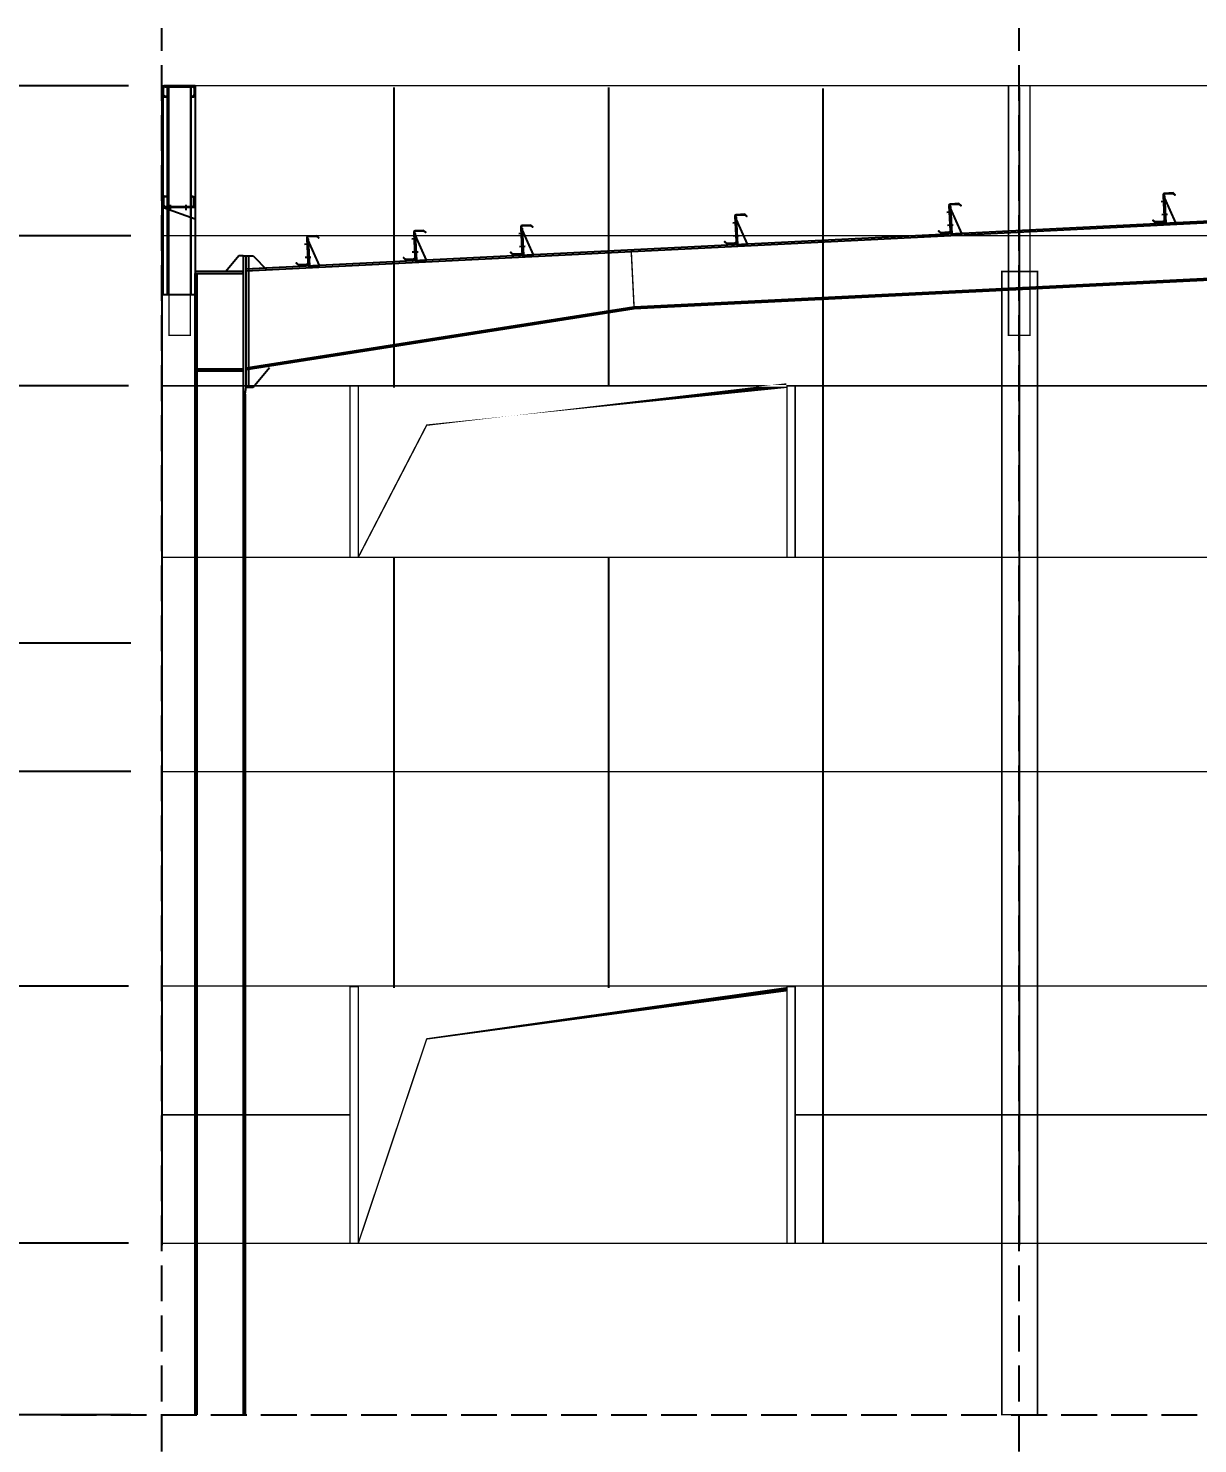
# Model space of a CAD drawing. Extents: x 177291 to 1288761, y 177638 to 322898.
# Drawn here: x 1119648 to 1127830, y 188964 to 198868 of the extents above; entities that cross this region are included whole.
import ezdxf

# ---------------------------------------------------------------- set-up
doc = ezdxf.new("R2010")
doc.units = 0
doc.header["$LTSCALE"] = 1000
doc.linetypes.add('DASH', pattern=[0.35, 0.25, -0.1])
for name, color, linetype in [('GL', 150, 'Continuous'), ('GZ', 50, 'Continuous'), ('LT', 27, 'Continuous'), ('PUB_DIM', 3, 'Continuous'), ('PZ', 202, 'Continuous')]:
    doc.layers.add(name, color=color, linetype=linetype)
doc.styles.add('_TCH_DIM_T3', font='SIMPLEX', dxfattribs={"width": 0.7058823529411765, "bigfont": 'GBCBIG'})
doc.dimstyles.new('_TCH_ARCH&&150', dxfattribs={"dimtxt": 446.25, "dimasz": 150, "dimexe": 375, "dimexo": 450, "dimgap": 189.375, "dimtad": 1, "dimdec": 0, "dimzin": 0, "dimdsep": 46, "dimtxsty": '_TCH_DIM_T3', "dimblk": 'ARCHTICK', "dimcen": 0.09, "dimclrd": 3, "dimclre": 3, "dimclrt": 7, "dimazin": 2, "dimtfac": 1, "dimtdec": 0, "dimtix": 1, "dimtmove": 2, "dimatfit": 3, "dimfxl": 1, "dimtolj": 1, "dimtzin": 0, "dimarcsym": 0})

# ---------------------------------------------------------------- blocks, each defined once
blk = doc.blocks.new('_ArchTick')
at = {"color": 0, "linetype": 'ByBlock', "const_width": 0.4}
blk.add_lwpolyline([(-0.5, -0.5), (0.5, 0.5)], dxfattribs=at)
blk = doc.blocks.new('*D1244')
at = {"layer": 'Defpoints', "color": 0, "transparency": 16777216}
for p in [(1119391.446537774, 190366.2135060993), (1120799.730417072, 190366.2135060993), (1120794.384274761, 189166.1343354602)]:
    blk.add_point(p, dxfattribs=at)
at = {"layer": 'PUB_DIM', "color": 3, "lineweight": -2, "transparency": 16777216}
for p, q in [((1119391.446537774, 190366.2135060993), (1119391.446537774, 190516.2135060993)), ((1120349.730417072, 190366.2135060993), (1119016.446537774, 190366.2135060993)), ((1119391.446537774, 189166.1343354602), (1119391.446537774, 190366.2135060993)), ((1120344.384274761, 189166.1343354602), (1119016.446537774, 189166.1343354602)), ((1119391.446537774, 189166.1343354602), (1119391.446537774, 189016.1343354602))]:
    blk.add_line(p, q, dxfattribs=at)
at = {"layer": 'PUB_DIM', "color": 3, "lineweight": -2, "transparency": 16777216, "xscale": 150, "yscale": 150, "zscale": 150}
for p, rotation in [((1119391.446537774, 190366.2135060993), 270), ((1119391.446537774, 189166.1343354602), 90)]:
    blk.add_blockref('_ArchTick', p, dxfattribs=dict(at, rotation=rotation))
at = {"layer": 'PUB_DIM', "color": 7, "transparency": 16777216, "insert": (1118978.946537774, 189766.17392078), "char_height": 446.25, "attachment_point": 5, "rotation": 90, "style": '_TCH_DIM_T3'}
blk.add_mtext('\\A1;1200', dxfattribs=at)
blk = doc.blocks.new('*D1245')
at = {"layer": 'Defpoints', "color": 0, "transparency": 16777216}
for p in [(1119391.446537774, 192166.2135060994), (1120799.730417072, 192166.2135060994), (1120799.730417072, 190366.2135060993)]:
    blk.add_point(p, dxfattribs=at)
at = {"layer": 'PUB_DIM', "color": 3, "lineweight": -2, "transparency": 16777216}
for p, q in [((1120349.730417072, 192166.2135060994), (1119016.446537774, 192166.2135060994)), ((1119391.446537774, 190366.2135060993), (1119391.446537774, 192166.2135060994)), ((1120349.730417072, 190366.2135060993), (1119016.446537774, 190366.2135060993))]:
    blk.add_line(p, q, dxfattribs=at)
at = {"layer": 'PUB_DIM', "color": 3, "lineweight": -2, "transparency": 16777216, "xscale": 150, "yscale": 150, "zscale": 150}
for p, rotation in [((1119391.446537774, 192166.2135060994), 90), ((1119391.446537774, 190366.2135060993), 270)]:
    blk.add_blockref('_ArchTick', p, dxfattribs=dict(at, rotation=rotation))
at = {"layer": 'PUB_DIM', "color": 7, "transparency": 16777216, "insert": (1118978.946537774, 191266.2135060996), "char_height": 446.25, "attachment_point": 5, "rotation": 90, "style": '_TCH_DIM_T3'}
blk.add_mtext('\\A1;1800', dxfattribs=at)
blk = doc.blocks.new('*D1246')
at = {"layer": 'Defpoints', "color": 0, "transparency": 16777216}
for p in [(1119391.446537774, 193666.1343354546), (1120815.79136885, 193666.1343354546), (1120799.730417072, 192166.2135060994)]:
    blk.add_point(p, dxfattribs=at)
at = {"layer": 'PUB_DIM', "color": 3, "lineweight": -2, "transparency": 16777216}
for p, q in [((1120365.79136885, 193666.1343354546), (1119016.446537774, 193666.1343354546)), ((1119391.446537774, 192166.2135060994), (1119391.446537774, 193666.1343354546)), ((1120349.730417072, 192166.2135060994), (1119016.446537774, 192166.2135060994))]:
    blk.add_line(p, q, dxfattribs=at)
at = {"layer": 'PUB_DIM', "color": 3, "lineweight": -2, "transparency": 16777216, "xscale": 150, "yscale": 150, "zscale": 150}
for p, rotation in [((1119391.446537774, 193666.1343354546), 90), ((1119391.446537774, 192166.2135060994), 270)]:
    blk.add_blockref('_ArchTick', p, dxfattribs=dict(at, rotation=rotation))
at = {"layer": 'PUB_DIM', "color": 7, "transparency": 16777216, "insert": (1118978.946537774, 192916.1739207772), "char_height": 446.25, "attachment_point": 5, "rotation": 90, "style": '_TCH_DIM_T3'}
blk.add_mtext('\\A1;1500', dxfattribs=at)
blk = doc.blocks.new('*D1247')
at = {"layer": 'Defpoints', "color": 0, "transparency": 16777216}
for p in [(1119391.446537774, 196366.1335110281), (1120799.730417072, 196366.1335110281), (1120815.79136885, 194565.7844556785)]:
    blk.add_point(p, dxfattribs=at)
at = {"layer": 'PUB_DIM', "color": 3, "lineweight": -2, "transparency": 16777216}
for p, q in [((1120349.730417072, 196366.1335110281), (1119016.446537774, 196366.1335110281)), ((1119391.446537774, 194565.7844556785), (1119391.446537774, 196366.1335110281)), ((1120365.79136885, 194565.7844556785), (1119016.446537774, 194565.7844556785))]:
    blk.add_line(p, q, dxfattribs=at)
at = {"layer": 'PUB_DIM', "color": 3, "lineweight": -2, "transparency": 16777216, "xscale": 150, "yscale": 150, "zscale": 150}
for p, rotation in [((1119391.446537774, 196366.1335110281), 90), ((1119391.446537774, 194565.7844556785), 270)]:
    blk.add_blockref('_ArchTick', p, dxfattribs=dict(at, rotation=rotation))
at = {"layer": 'PUB_DIM', "color": 7, "transparency": 16777216, "insert": (1118978.946537774, 195465.9589833535), "char_height": 446.25, "attachment_point": 5, "rotation": 90, "style": '_TCH_DIM_T3'}
blk.add_mtext('\\A1;1800', dxfattribs=at)
blk = doc.blocks.new('*D1248')
at = {"layer": 'Defpoints', "color": 0, "transparency": 16777216}
for p in [(1119358.153075765, 197416.1339279459), (1120815.79136885, 197416.1339279459), (1120799.730417072, 196366.1335110281)]:
    blk.add_point(p, dxfattribs=at)
at = {"layer": 'PUB_DIM', "color": 3, "lineweight": -2, "transparency": 16777216}
for p, q in [((1119358.153075765, 197416.1339279459), (1119358.153075765, 197566.1339279459)), ((1120365.79136885, 197416.1339279459), (1118983.153075765, 197416.1339279459)), ((1119358.153075765, 196366.1335110281), (1119358.153075765, 197416.1339279459)), ((1120349.730417072, 196366.1335110281), (1118983.153075765, 196366.1335110281)), ((1119358.153075765, 196366.1335110281), (1119358.153075765, 196216.1335110281))]:
    blk.add_line(p, q, dxfattribs=at)
at = {"layer": 'PUB_DIM', "color": 3, "lineweight": -2, "transparency": 16777216, "xscale": 150, "yscale": 150, "zscale": 150}
for p, rotation in [((1119358.153075765, 197416.1339279459), 270), ((1119358.153075765, 196366.1335110281), 90)]:
    blk.add_blockref('_ArchTick', p, dxfattribs=dict(at, rotation=rotation))
at = {"layer": 'PUB_DIM', "color": 7, "transparency": 16777216, "insert": (1118945.653075765, 196891.1337194872), "char_height": 446.25, "attachment_point": 5, "rotation": 90, "style": '_TCH_DIM_T3'}
blk.add_mtext('\\A1;1050', dxfattribs=at)
blk = doc.blocks.new('*D1249')
at = {"color": 3, "lineweight": -2, "transparency": 16777216}
for p, q in [((1120330.249652719, 198466.1343448637), (1117891.21153492, 198466.1343448637)), ((1118266.21153492, 189166.1343354602), (1118266.21153492, 198466.1343448637)), ((1120365.79136885, 189166.1343354602), (1117891.21153492, 189166.1343354602))]:
    blk.add_line(p, q, dxfattribs=at)
at = {"layer": 'Defpoints', "color": 0, "transparency": 16777216}
for p in [(1118266.21153492, 198466.1343448637), (1120780.249652719, 198466.1343448637), (1120815.79136885, 189166.1343354602)]:
    blk.add_point(p, dxfattribs=at)
at = {"color": 3, "lineweight": -2, "transparency": 16777216, "xscale": 150, "yscale": 150, "zscale": 150}
for p, rotation in [((1118266.21153492, 198466.1343448637), 90), ((1118266.21153492, 189166.1343354602), 270)]:
    blk.add_blockref('_ArchTick', p, dxfattribs=dict(at, rotation=rotation))
at = {"color": 7, "transparency": 16777216, "insert": (1117853.71153492, 193816.1343401622), "char_height": 446.25, "attachment_point": 5, "rotation": 90, "style": '_TCH_DIM_T3'}
blk.add_mtext('\\A1;9300', dxfattribs=at)
blk = doc.blocks.new('*D1250')
at = {"layer": 'Defpoints', "color": 0, "transparency": 16777216}
for p in [(1120815.79136885, 194565.7844556789), (1119391.446537774, 193666.1343354546), (1120815.79136885, 193666.1343354546)]:
    blk.add_point(p, dxfattribs=at)
at = {"layer": 'PUB_DIM', "color": 3, "lineweight": -2, "transparency": 16777216}
for p, q in [((1119391.446537774, 194565.7844556789), (1119391.446537774, 194715.7844556789)), ((1120365.79136885, 194565.7844556789), (1119016.446537774, 194565.7844556789)), ((1119391.446537774, 194565.7844556789), (1119391.446537774, 193666.1343354546)), ((1120365.79136885, 193666.1343354546), (1119016.446537774, 193666.1343354546)), ((1119391.446537774, 193666.1343354546), (1119391.446537774, 193516.1343354546))]:
    blk.add_line(p, q, dxfattribs=at)
at = {"layer": 'PUB_DIM', "color": 3, "lineweight": -2, "transparency": 16777216, "xscale": 150, "yscale": 150, "zscale": 150}
for p, rotation in [((1119391.446537774, 194565.7844556789), 270), ((1119391.446537774, 193666.1343354546), 90)]:
    blk.add_blockref('_ArchTick', p, dxfattribs=dict(at, rotation=rotation))
at = {"layer": 'PUB_DIM', "color": 7, "transparency": 16777216, "insert": (1118978.946537774, 194115.9593955669), "char_height": 446.25, "attachment_point": 5, "rotation": 90, "style": '_TCH_DIM_T3'}
blk.add_mtext('\\A1;900', dxfattribs=at)
blk = doc.blocks.new('*D1251')
at = {"layer": 'Defpoints', "color": 0, "transparency": 16777216}
for p in [(1120799.730417072, 198466.1343448637), (1119358.153075765, 197416.1339279459), (1120815.79136885, 197416.1339279459)]:
    blk.add_point(p, dxfattribs=at)
at = {"layer": 'PUB_DIM', "color": 3, "lineweight": -2, "transparency": 16777216}
for p, q in [((1119358.153075765, 198466.1343448637), (1119358.153075765, 198616.1343448637)), ((1120349.730417072, 198466.1343448637), (1118983.153075765, 198466.1343448637)), ((1119358.153075765, 198466.1343448637), (1119358.153075765, 197416.1339279459)), ((1120365.79136885, 197416.1339279459), (1118983.153075765, 197416.1339279459)), ((1119358.153075765, 197416.1339279459), (1119358.153075765, 197266.1339279459))]:
    blk.add_line(p, q, dxfattribs=at)
at = {"layer": 'PUB_DIM', "color": 3, "lineweight": -2, "transparency": 16777216, "xscale": 150, "yscale": 150, "zscale": 150}
for p, rotation in [((1119358.153075765, 198466.1343448637), 270), ((1119358.153075765, 197416.1339279459), 90)]:
    blk.add_blockref('_ArchTick', p, dxfattribs=dict(at, rotation=rotation))
at = {"layer": 'PUB_DIM', "color": 7, "transparency": 16777216, "insert": (1118945.653075765, 197941.134136405), "char_height": 446.25, "attachment_point": 5, "rotation": 90, "style": '_TCH_DIM_T3'}
blk.add_mtext('\\A1;1050', dxfattribs=at)
blk = doc.blocks.new('A$C68553040')
at = {"layer": 'GL'}
for p, q in [((9226.223920275499, 8422.98365758469), (829.5490711848252, 8003.149915130576)), ((9226.223920275499, 8434.998648221406), (829.7887717462145, 8015.176890795352)), ((9226.223920275506, 8034.49896033094, 7.928339408128624e-06), (3546.986702228896, 7750.537099429406)), ((9226.223920275508, 8022.483969694224, 7.927502840059742e-06), (3547.58595363237, 7738.55207136285)), ((3546.10977928387, 7750.460929800756), (832.2239202754572, 7323.098664964258)), ((3546.10977928387, 7750.460929800756), (832.2239202754572, 7323.098664964258)), ((3547.58595363237, 7738.55207136285), (832.2239202754572, 7311.015430178319)), ((3547.58595363237, 7738.55207136285), (832.2239202754572, 7311.015430178319))]:
    blk.add_line(p, q, dxfattribs=at)
at = {"layer": 'GL', "color": 6, "const_width": 10}
blk.add_lwpolyline([(3527.011655450799, 8150.038034980476), (3547.58595363237, 7738.55207136285)], dxfattribs=at)
blk.add_lwpolyline([(3527.011655450799, 8150.038034980476), (3547.58595363237, 7738.55207136285)], dxfattribs=at)
at = {"layer": 'GZ'}
for p, q in [((476.22392027569, -4.69558872282505e-05, 4.031507468953994), (476.2239202754572, 7986.000034152414, -0.1561799215882882)), ((490.2239202754572, -4.69558872282505e-05, 4.031507468953994), (490.2239202754572, 7986.000034152414, -0.1561799215882882)), ((812.2239202642813, 7301.298568037688, -7.917666576678682), (490.2239202749915, 7301.299196732813, -3.935066620479672)), ((812.2239202642813, 7301.298568037688, -7.917666576678682), (490.2239202749915, 7301.299196732813, -3.935066620479672)), ((812.2239389121532, 7315.298568037688, -7.917666576678682), (490.2239389228635, 7315.299196732813, -3.935066620479672)), ((812.2239389121532, 7315.298568037688, -7.917666576678682), (490.2239389228635, 7315.299196732813, -3.935066620479672)), ((812.2239202749915, 7141.299170981743, -4.029783005254655), (812.2239202749915, -4.695591633208096e-05, 0.01611404876903588)), ((826.2239202749915, 7141.298566762242, -4.029782715750983), (826.2239202749915, -4.69558872282505e-05, 0.01611404895456747))]:
    blk.add_line(p, q, dxfattribs=at)
at = {"layer": 'GZ', "elevation": -2.029783005221928}
blk.add_lwpolyline([(476.2239202740602, 7985.999170981697), (812.2239202749915, 7985.999170981697), (812.2239202749915, 7999.999170981697), (476.2239202740602, 7999.999170981697)], close=True, dxfattribs=at)
at = {"layer": 'LT'}
for p, q in [((251.22383057978, 9285.374892536958), (251.2238636172842, 9232.874892537424)), ((254.5988614936359, 9236.249894661654), (254.5988327034283, 9281.999894660956)), ((476.2238213759847, 9300.000034143392), (256.2238213759847, 9299.99989569938)), ((256.2238213759847, 9299.99989569938), (256.2238235000987, 9296.62489569938)), ((256.2238235000987, 9296.62489569938), (476.2238235000987, 9296.625034143392)), ((459.9738234998658, 9296.62502390187), (262.4738235000987, 9296.624899616989)), ((262.4738706969656, 9221.624899616756), (273.7238706988283, 9221.62490669667)), ((265.8488256242126, 9293.249901740754), (456.598825623747, 9293.250021777989)), ((273.7238685749471, 9224.999906696903), (265.8488685730845, 9224.999901740986)), ((273.7238706988283, 9221.62490669667), (273.7238685749471, 9224.999906696903)), ((448.7238685707562, 9225.000016822305), (448.7238706946373, 9221.625016822305)), ((456.5988685726188, 9225.000021777989), (448.7238685707562, 9225.000016822305)), ((448.7238706946373, 9221.625016822305), (459.9738706964999, 9221.62502390187)), ((467.8488327031955, 9282.000028857088), (467.8488614931703, 9236.250028857787)), ((471.2238636172842, 9232.875030981784), (471.2238305793144, 9285.375030981319)), ((476.2238235000987, 9296.625034143392), (476.2238213759847, 9300.000034143392)), ((261.2506159825716, 8526.718874610902), (272.5006159844343, 8526.718874610902)), ((272.5006159846671, 8523.34387461067), (264.6256159828044, 8523.34387461067)), ((272.5006159844343, 8526.718874610902), (272.5006159846671, 8523.34387461067)), ((447.5006159804761, 8523.343874616956), (447.5006159802433, 8526.718874616956)), ((447.5006159802433, 8526.718874616956), (458.7506159823388, 8526.718874617189)), ((455.3756159823388, 8523.343874617189), (447.5006159804761, 8523.343874616956)), ((250.0006159851328, 8462.96887461067), (250.0006159828044, 8515.468874610204)), ((253.3756159830373, 8512.093874609971), (253.3756159846671, 8466.34387461067)), ((255.0006159851328, 8448.34387459507), (255.0006159851328, 8451.71887459507)), ((255.0006159851328, 8451.71887459507), (475.0006159851328, 8451.718874602288)), ((475.0006159851328, 8448.343874602288), (255.0006159851328, 8448.34387459507)), ((255.0006159204058, 8448.34387459507), (475.0006159262266, 8368.718874602637)), ((458.7506159846671, 8451.718874617189), (261.2506159851328, 8451.71887461067)), ((264.6256159853656, 8455.093874610902), (455.3756159846671, 8455.093874617189)), ((303.1491455328651, 8429.17313297937), (303.1491455303039, 8467.514616209606)), ((413.583527400624, 8429.173132986936), (413.5835273980629, 8467.514616217173)), ((466.6256159842014, 8466.34387461812), (466.6256159828044, 8512.093874617422)), ((470.0006159828044, 8515.468874617422), (470.0006159846671, 8462.968874617887)), ((475.0006159851328, 8451.718874602288), (475.0006159851328, 8448.343874602288))]:
    blk.add_line(p, q, dxfattribs=at)
at = {"layer": 'LT', "color": 1, "linetype": 'Continuous'}
for p, q in [((7274.209515797906, 8489.848448458244, -4.000000000042824), (7234.353803721257, 8487.855662856658, -4.000000000042824)), ((7274.209515797906, 8489.848448458244, -4.000000000042824), (7234.353803721257, 8487.855662856658, -4.000000000042824)), ((4277.952499164268, 8340.035597626353, -4.000000000042824), (4238.096787088085, 8338.042812024825, -4.000000000042824)), ((4277.952499164268, 8340.035597626353, -4.000000000042824), (4238.096787088085, 8338.042812024825, -4.000000000042824)), ((5776.081007481087, 8414.942023042473, -4.000000000042824), (5736.225295404671, 8412.949237440946, -4.000000000042824)), ((5776.081007481087, 8414.942023042473, -4.000000000042824), (5736.225295404671, 8412.949237440946, -4.000000000042824)), ((5780.651329532731, 8323.53558202309, -4.000000000042824), (5740.795617457014, 8321.542796415975, -4.000000000042824)), ((5780.651329532731, 8323.53558202309, -4.000000000042824), (5740.795617457014, 8321.542796415975, -4.000000000042824)), ((7278.779837849084, 8398.442007438978, -4.000000000042824), (7238.924125773367, 8396.449221831746, -4.000000000042824)), ((7278.779837849084, 8398.442007438978, -4.000000000042824), (7238.924125773367, 8396.449221831746, -4.000000000042824)), ((2030.759736688808, 8227.675959505374, -4.000000000042824), (1990.904024612624, 8225.683173903963, -4.000000000042824)), ((2030.759736688808, 8227.675959505374, -4.000000000042824), (1990.904024612624, 8225.683173903963, -4.000000000042824)), ((2779.82399084745, 8265.129172210582, -4.000000000042824), (2739.968278771266, 8263.136386609112, -4.000000000042824)), ((2779.82399084745, 8265.129172210582, -4.000000000042824), (2739.968278771266, 8263.136386609112, -4.000000000042824)), ((4282.522821215913, 8248.629156607145, -4.000000000042824), (4242.667109140195, 8246.636370999913, -4.000000000042824)), ((4282.522821215913, 8248.629156607145, -4.000000000042824), (4242.667109140195, 8246.636370999913, -4.000000000042824)), ((1281.695482530631, 8190.22274679644, -4.000000000042824), (1241.839770454448, 8188.229961194913, -4.000000000042824)), ((1281.695482530631, 8190.22274679644, -4.000000000042824), (1241.839770454448, 8188.229961194913, -4.000000000042824)), ((2035.330058740452, 8136.269518485991, -4.000000000042824), (1995.474346664734, 8134.276732878876, -4.000000000042824)), ((2035.330058740452, 8136.269518485991, -4.000000000042824), (1995.474346664734, 8134.276732878876, -4.000000000042824)), ((2784.394312899094, 8173.722731191199, -4.000000000042824), (2744.538600823376, 8171.729945584084, -4.000000000042824)), ((2784.394312899094, 8173.722731191199, -4.000000000042824), (2744.538600823376, 8171.729945584084, -4.000000000042824)), ((1286.265804582275, 8098.816305777058, -4.000000000042824), (1246.410092506558, 8096.823520169943, -4.000000000042824)), ((1286.265804582275, 8098.816305777058, -4.000000000042824), (1246.410092506558, 8096.823520169943, -4.000000000042824))]:
    blk.add_line(p, q, dxfattribs=at)
at = {"layer": 'LT'}
for points in [[(475.0008219755255, 7836.268957597087), (251.370319253765, 7836.26685452275), (251.3699328911025, 9296.623911456496), (475.0004356126301, 9296.62601453095)], [(445.00110410247, 7836.268675472704), (281.3706013811752, 7836.267136652605), (281.3696507639252, 9296.624193580996), (445.0001534854528, 9296.625732401095)], [(7252.141857235227, 8528.534395255265), (7258.134371268097, 8528.834020956885), (7267.72239372367, 8337.073571892688), (7261.7298796908, 8336.773946191184)], [(7258.633747437503, 8518.846497568302), (7267.72239372367, 8337.073571892688), (7337.620631245896, 8340.56848376966)], [(5754.013348918874, 8453.627969839436), (5760.005862951279, 8453.927595541114), (5769.593885407317, 8262.167146476684), (5763.601371374447, 8261.867520775297)], [(5760.505239120917, 8443.940072152356), (5769.593885407317, 8262.167146476684), (5839.492122929078, 8265.662058353773)], [(4255.884840601822, 8378.72154442349), (4261.87735463446, 8379.021170124994), (4271.465377090499, 8187.260721060855), (4265.472863057628, 8186.961095359351)], [(4262.376730804332, 8369.03364673641), (4271.465377090499, 8187.260721060855), (4341.363614612259, 8190.755632937769)], [(1259.627823968418, 8228.908693593461), (1265.620338000823, 8229.208319295081), (1275.208360456862, 8037.447870230768), (1269.215846423991, 8037.148244529264)], [(2008.692078126594, 8266.361906302453), (2014.684592158999, 8266.661532004073), (2024.272614615038, 8074.901082939701), (2018.280100582168, 8074.601457238197)], [(2015.183968328871, 8256.674008615315), (2024.272614615038, 8074.901082939701), (2094.170852136798, 8078.395994816674)], [(2757.756332285237, 8303.815119007602), (2763.748846317641, 8304.11474470928), (2773.33686877368, 8112.354295644909), (2767.34435474081, 8112.054669943405)], [(2764.248222487513, 8294.127221320523), (2773.33686877368, 8112.354295644909), (2843.23510629544, 8115.849207521882)], [(1266.119714170694, 8219.220795906382), (1275.208360456862, 8037.447870230768), (1345.106597978622, 8040.942782107741)]]:
    blk.add_lwpolyline(points, close=True, dxfattribs=at)
at = {"layer": 'LT', "elevation": -4.000000000035434}
for points in [[(7251.892169150524, 8533.52815694944, -0.4142135623730951), (7261.380316369701, 8544.015056507837), (7317.068109393585, 8546.799446159974), (7331.188159746118, 8534.02416250715), (7333.200899717864, 8536.248769844184), (7318.159386834595, 8549.857757691061), (7258.23424650263, 8546.861500673927, 0.414213562373095), (7248.746099282987, 8536.374601115473), (7257.585057483986, 8359.595437134325, -0.4142135623730951), (7248.096910264343, 8349.108537575928), (7192.409117240924, 8346.32414792385), (7178.289066887461, 8359.099431577022), (7176.276326915249, 8356.87482423964), (7191.317839799449, 8343.265836392704), (7251.242980131879, 8346.262093410012, 0.4142135623730951), (7260.731127351057, 8356.74899296835), (7251.892169150524, 8533.52815694944)], [(5753.763660833705, 8458.621731533669, -0.4142135623730951), (5763.251808053348, 8469.108631092124), (5818.939601076767, 8471.893020744028), (5833.059651429299, 8459.117737091205), (5835.072391401511, 8461.342344428296), (5820.030878518242, 8474.951332275174), (5760.105738186277, 8471.955075257982, 0.414213562373095), (5750.617590966634, 8461.468175699585), (5759.456549167167, 8284.689011718438, -0.4142135623730951), (5749.968401947757, 8274.202112160041), (5694.280608924571, 8271.417722508078), (5680.160558570642, 8284.193006161251), (5678.147818598896, 8281.968398823868), (5693.18933148263, 8268.359410976991), (5753.114471815526, 8271.355667994125, 0.4142135623730951), (5762.602619034704, 8281.842567552521), (5753.763660833705, 8458.621731533669)], [(2757.506644200068, 8308.808880701778, -0.4142135623730951), (2766.994791419711, 8319.29578026029), (2822.68258444313, 8322.080169912195), (2836.802634795662, 8309.304886259371), (2838.815374767641, 8311.529493596405), (2823.773861884605, 8325.138481443282), (2763.84872155264, 8322.142224426148, 0.414213562373095), (2754.360574332997, 8311.655324867694), (2763.19953253353, 8134.876160886604, -0.4142135623730951), (2753.711385314353, 8124.38926132815), (2698.023592290934, 8121.604871676187), (2683.903541937005, 8134.38015532936), (2681.890801965259, 8132.155547991977), (2696.932314848993, 8118.546560145158), (2756.857455181889, 8121.542817162408, 0.4142135623730951), (2766.345602400834, 8132.029716720688), (2757.506644200068, 8308.808880701778)], [(4255.635152516887, 8383.715306117607, -0.4142135623730951), (4265.12329973653, 8394.202205676003), (4320.811092759948, 8396.986595328082), (4334.931143112481, 8384.211311675375), (4336.943883084692, 8386.43591901235), (4321.902370201424, 8400.044906859228), (4261.977229869459, 8397.048649842036, 0.414213562373095), (4252.489082649583, 8386.561750283581), (4261.328040850349, 8209.782586302608, -0.4142135623730951), (4251.839893631171, 8199.295686744037), (4196.152100607753, 8196.511297092016), (4182.032050253823, 8209.286580745247), (4180.019310282078, 8207.061973407748), (4195.060823165812, 8193.45298556087), (4254.985963498708, 8196.44924257818, 0.4142135623730951), (4264.474110717885, 8206.93614213646), (4255.635152516887, 8383.715306117607)], [(1259.378135883249, 8233.902455287636, -0.4142135623730951), (1268.866283102892, 8244.389354846091), (1324.554076126311, 8247.173744497995), (1338.674126478843, 8234.39846084523), (1340.686866450822, 8236.623068182264), (1325.645353567787, 8250.232056029141), (1265.720213235822, 8247.235799011949, 0.414213562373095), (1256.232066016179, 8236.748899453552), (1265.071024216712, 8059.969735472463, -0.4142135623730951), (1255.582876997534, 8049.482835914008), (1199.895083974116, 8046.698446262046), (1185.775033620186, 8059.473729915218), (1183.762293648208, 8057.249122577836), (1198.803806532174, 8043.640134730958), (1258.728946864838, 8046.636391748209, 0.4142135623730951), (1268.217094084248, 8057.123291306547), (1259.378135883249, 8233.902455287636)], [(2008.442390041426, 8271.35566799657, -0.4142135623730951), (2017.930537261069, 8281.842567555082), (2073.618330284953, 8284.626957206987), (2087.738380637253, 8271.851673554163), (2089.751120609231, 8274.076280891197), (2074.709607725963, 8287.685268738074), (2014.784467393998, 8284.68901172094, 0.414213562373095), (2005.296320174355, 8274.202112162486), (2014.135278374888, 8097.422948181455, -0.4142135623730951), (2004.647131155711, 8086.936048622942), (1948.959338132292, 8084.151658970979), (1934.839287778363, 8096.926942624152), (1932.826547806617, 8094.702335286769), (1947.868060690351, 8081.09334743995), (2007.793201023247, 8084.089604457258, 0.4142135623730951), (2017.281348242424, 8094.57650401548), (2008.442390041426, 8271.35566799657)]]:
    blk.add_lwpolyline(points, format="xyb", dxfattribs=at)
at = {"layer": 'LT'}
for centre, start, end in [((262.47383057978, 9285.374899616523), 90.00003604525611, 180.0000360585964), ((262.4738636172842, 9232.874899617222), 180.0000360585964, 270.0000360452561), ((265.8488327036612, 9281.99990174052), 90.00003604525611, 180.0000360585964), ((265.8488614936359, 9236.249901740986), 180.0000360585964, 270.0000360452561), ((456.5988327036612, 9282.000021777756), 3.60585963409024e-05, 90.00003604525611), ((456.5988614931703, 9236.250021778455), 270.0000360452561, 3.60585963409024e-05), ((459.9738305793144, 9285.375023901637), 3.60585963409024e-05, 90.00003604525611), ((459.9738636170514, 9232.875023902103), 270.0000360452561, 3.60585963409024e-05), ((261.2506159828044, 8515.468874610437), 90, 180.0000000066701), ((264.6256159830373, 8512.09387461067), 90, 180.0000000066701), ((455.3756159825716, 8512.093874616723), 6.670106611340577e-09, 90), ((458.7506159825716, 8515.468874616956), 6.670106611340577e-09, 90), ((261.2506159846671, 8462.968874611135), 180.0000000066701, 270), ((264.6256159846671, 8466.343874611135), 180.0000000066701, 270), ((455.3756159846671, 8466.343874617422), 270, 6.670106611340577e-09), ((458.7506159846671, 8462.968874617422), 270, 6.670106611340577e-09)]:
    blk.add_arc(centre, 11.25000000029239, start, end, dxfattribs=at)
for points in [[(315.394446084043, 8455.093874608807), (290.9038449765649, 8455.093874606246), (315.3944460847415, 8448.343874598911), (290.9038449772634, 8448.343874596001)], [(425.8288279518019, 8455.093874616257), (401.3382268443238, 8455.093874613813), (425.8288279525004, 8448.343874606478), (401.3382268450223, 8448.343874603568)]]:
    blk.add_solid(points, dxfattribs=at)
at = {"layer": 'LT', "color": 1, "linetype": 'Continuous'}
for points in [[(5753.613098251633, 8401.558029958454, -4.000000000042824), (5752.39009599667, 8426.01807509514, -4.000000000042824), (5762.601869302802, 8402.00746850972, -4.000000000042824), (5761.37886704877, 8426.467513646698, -4.000000000042824)], [(5753.613098251633, 8401.558029958454, -4.000000000042824), (5752.39009599667, 8426.01807509514, -4.000000000042824), (5762.601869302802, 8402.00746850972, -4.000000000042824), (5761.37886704877, 8426.467513646698, -4.000000000042824)], [(7251.741606567986, 8476.464455374284, -4.000000000042824), (7250.518604313489, 8500.924500511028, -4.000000000042824), (7260.73037761962, 8476.913893925492, -4.000000000042824), (7259.507375365123, 8501.373939062702, -4.000000000042824)], [(7251.741606567986, 8476.464455374284, -4.000000000042824), (7250.518604313489, 8500.924500511028, -4.000000000042824), (7260.73037761962, 8476.913893925492, -4.000000000042824), (7259.507375365123, 8501.373939062702, -4.000000000042824)], [(4255.484589934815, 8326.651604542392, -4.000000000042824), (4254.261587679852, 8351.111649679136, -4.000000000042824), (4264.473360985983, 8327.1010430936, -4.000000000042824), (4263.250358731952, 8351.561088230868, -4.000000000042824)], [(4255.484589934815, 8326.651604542392, -4.000000000042824), (4254.261587679852, 8351.111649679136, -4.000000000042824), (4264.473360985983, 8327.1010430936, -4.000000000042824), (4263.250358731952, 8351.561088230868, -4.000000000042824)], [(5756.960418045986, 8334.611634070403, -4.000000000042824), (5758.183420306072, 8310.151588934124, -4.000000000042824), (5765.949189097621, 8335.061072624405, -4.000000000042824), (5767.17219135724, 8310.601027487603, -4.000000000042824)], [(5756.960418045986, 8334.611634070403, -4.000000000042824), (5758.183420306072, 8310.151588934124, -4.000000000042824), (5765.949189097621, 8335.061072624405, -4.000000000042824), (5767.17219135724, 8310.601027487603, -4.000000000042824)], [(7255.088926362339, 8409.51805948629, -4.000000000042824), (7256.311928622425, 8385.058014350012, -4.000000000042824), (7264.077697413974, 8409.967498040292, -4.000000000042824), (7265.300699673593, 8385.507452903548, -4.000000000042824)], [(7255.088926362339, 8409.51805948629, -4.000000000042824), (7256.311928622425, 8385.058014350012, -4.000000000042824), (7264.077697413974, 8409.967498040292, -4.000000000042824), (7265.300699673593, 8385.507452903548, -4.000000000042824)], [(2008.291827459354, 8214.291966421413, -4.000000000042824), (2007.068825204624, 8238.752011558041, -4.000000000042824), (2017.280598510522, 8214.741404972621, -4.000000000042824), (2016.057596256491, 8239.201450109715, -4.000000000042824)], [(2008.291827459354, 8214.291966421413, -4.000000000042824), (2007.068825204624, 8238.752011558041, -4.000000000042824), (2017.280598510522, 8214.741404972621, -4.000000000042824), (2016.057596256491, 8239.201450109715, -4.000000000042824)], [(2757.356081617996, 8251.745179126621, -4.000000000042824), (2756.133079363033, 8276.205224263249, -4.000000000042824), (2766.344852669165, 8252.19461767783, -4.000000000042824), (2765.121850415133, 8276.654662814923, -4.000000000042824)], [(2757.356081617996, 8251.745179126621, -4.000000000042824), (2756.133079363033, 8276.205224263249, -4.000000000042824), (2766.344852669165, 8252.19461767783, -4.000000000042824), (2765.121850415133, 8276.654662814923, -4.000000000042824)], [(4258.831909728935, 8259.705208654399, -4.000000000042824), (4260.054911989253, 8235.24516351812, -4.000000000042824), (4267.820680780802, 8260.15464720846, -4.000000000042824), (4269.043683040421, 8235.694602071773, -4.000000000042824)], [(4258.831909728935, 8259.705208654399, -4.000000000042824), (4260.054911989253, 8235.24516351812, -4.000000000042824), (4267.820680780802, 8260.15464720846, -4.000000000042824), (4269.043683040421, 8235.694602071773, -4.000000000042824)], [(1259.227573301177, 8176.83875371248, -4.000000000042824), (1258.004571046215, 8201.298798849108, -4.000000000042824), (1268.216344352346, 8177.288192263688, -4.000000000042824), (1266.993342098314, 8201.748237400781, -4.000000000042824)], [(1259.227573301177, 8176.83875371248, -4.000000000042824), (1258.004571046215, 8201.298798849108, -4.000000000042824), (1268.216344352346, 8177.288192263688, -4.000000000042824), (1266.993342098314, 8201.748237400781, -4.000000000042824)], [(2011.639147253707, 8147.345570533304, -4.000000000042824), (2012.862149513792, 8122.885525397141, -4.000000000042824), (2020.627918305341, 8147.795009087306, -4.000000000042824), (2021.850920564961, 8123.33496395062, -4.000000000042824)], [(2011.639147253707, 8147.345570533304, -4.000000000042824), (2012.862149513792, 8122.885525397141, -4.000000000042824), (2020.627918305341, 8147.795009087306, -4.000000000042824), (2021.850920564961, 8123.33496395062, -4.000000000042824)], [(2760.703401412116, 8184.798783238512, -4.000000000042824), (2761.926403672434, 8160.338738102349, -4.000000000042824), (2769.692172463983, 8185.248221792514, -4.000000000042824), (2770.915174723603, 8160.788176655769, -4.000000000042824)], [(2760.703401412116, 8184.798783238512, -4.000000000042824), (2761.926403672434, 8160.338738102349, -4.000000000042824), (2769.692172463983, 8185.248221792514, -4.000000000042824), (2770.915174723603, 8160.788176655769, -4.000000000042824)], [(1262.574893095298, 8109.89235782437, -4.000000000042824), (1263.797895355616, 8085.432312688208, -4.000000000042824), (1271.563664147165, 8110.341796378372, -4.000000000042824), (1272.786666406784, 8085.881751241628, -4.000000000042824)], [(1262.574893095298, 8109.89235782437, -4.000000000042824), (1263.797895355616, 8085.432312688208, -4.000000000042824), (1271.563664147165, 8110.341796378372, -4.000000000042824), (1272.786666406784, 8085.881751241628, -4.000000000042824)]]:
    blk.add_solid(points, dxfattribs=at)
at = {"layer": 'PZ'}
for p, q in [((782.2239202749915, 8109.999170981697, -4.029783005254655), (689.8585351463407, 7999.999170981697, -4.029783005236473)), ((812.2239202749915, 8109.999170981697, -4.029783005254655), (782.2239202749915, 8109.999170981697, -4.029783005254655)), ((812.2239202749915, 8109.999170981697, -4.029783005254655), (782.2239202749915, 8109.999170981697, -4.029783005254655)), ((812.2239202749915, 8109.999170981697, -4.029783005254655), (812.2239202749915, 7141.299170981743, -4.029783005254655)), ((812.2239202749915, 8109.999170981697, -4.029783005254655), (852.2239202749915, 8109.999170981697, -4.029783005254655)), ((832.2239202749915, 7191.299170981743, -4.029783005254655), (832.2239202749915, 8109.999170981697, -4.029783005254655)), ((852.2239202749915, 8109.999170981697, -4.029783005254655), (882.2179638301022, 8110.596959592658, -4.029783005254655)), ((852.2239202749915, 8109.999170981697, -4.029783005254655), (882.2179638301022, 8110.596959592658, -4.029783005254655)), ((852.2239202749915, 7191.299170981743, -4.029783005254655), (852.2239202749915, 8109.999170981697, -4.029783005254655)), ((882.2179638301022, 8110.596959592658, -4.029783005254655), (978.6563700181432, 8010.019405531581, -4.029783005254655)), ((882.2239202749915, 7191.299170981743, -4.029783005254655), (995.3802829864435, 7327.925227842527, -4.029783005236117)), ((812.2239202749915, 7141.299170981743, -4.029783005254655), (826.2239202749915, 7141.298566762242, -7.892691886874315)), ((826.2239202749915, 7141.298566762242, -7.892691886874315), (832.2239202749915, 7191.299170981743, -4.029783005254655)), ((832.2239202749915, 7191.299170981743, -4.029783005254655), (852.2239202749915, 7191.299170981743, -4.029783005254655)), ((832.2239202749915, 7191.299170981743, -4.029783005254655), (852.2239202749915, 7191.299170981743, -4.029783005254655)), ((852.2239202749915, 7191.299170981743, -4.029783005254655), (882.2239202749915, 7191.299170981743, -4.029783005254655))]:
    blk.add_line(p, q, dxfattribs=at)

msp = doc.modelspace()

# ---------------------------------------------------------------- linework, layer by layer
at = {"color": 4}
for p, q in [((1120581.677085742, 198453.4093643253), (1120581.677069751, 190353.4093644054)), ((1122206.677085749, 198453.4093643218), (1122206.677089895, 196353.4085393834)), ((1123706.677085749, 198453.4093672831), (1123706.677085758, 196366.1335109818)), ((1125206.677076284, 198447.0468785251), (1125206.677082595, 195166.1343354126)), ((1126581.677085743, 198453.4093643253), (1126581.677101734, 190353.4093644054)), ((1122206.677092264, 195166.1343354002), (1122206.677092272, 192153.4093642813)), ((1123706.677085762, 195166.1343354085), (1123706.677085775, 192153.4885255639)), ((1125206.677082595, 195166.1343354126), (1125206.677082595, 190366.1343448827))]:
    msp.add_line(p, q, dxfattribs=at)
at = {"layer": 'LT', "linetype": 'DASH'}
for p, q in [((1120581.677104679, 188559.7299405378), (1120581.677104679, 198867.7846229405)), ((1126581.677104679, 188559.7299405378), (1126581.677104679, 198867.7846229405)), ((1119876.025432114, 189166.134344742), (1138581.677104678, 189166.134344742))]:
    msp.add_line(p, q, dxfattribs=at)
at = {"layer": 'LT', "linetype": 'DASH', "const_width": 10}
for points in [[(1138581.677104678, 198466.1343448158), (1120581.677104679, 198466.134344742)], [(1138581.677104678, 197416.133927898), (1120581.677104679, 197416.1339278242)], [(1138581.677104678, 196366.1335109821), (1120581.677200627, 196366.1335109083)], [(1138581.677104678, 195166.1343354072), (1120581.677104679, 195166.1343353328)], [(1138581.677104678, 193666.1343354072), (1120581.677104685, 193666.1343353328)], [(1138581.677104678, 192166.213506052), (1120581.677104685, 192166.2135059777)], [(1121899.720092705, 191264.4468450035), (1120581.677132641, 191264.4468658994)], [(1125013.634116661, 191264.4468450035), (1128024.720092702, 191264.4468450257)], [(1138581.677104678, 190366.134344822), (1120581.677104679, 190366.134344822)]]:
    msp.add_lwpolyline(points, dxfattribs=at)
for points in [[(1120632.461561805, 198466.1343447425), (1120782.461561804, 198466.1343447425), (1120782.461561804, 196719.860679296), (1120632.461561804, 196719.860679296)], [(1126506.67710468, 198466.134344742), (1126656.677104679, 198466.134344742), (1126656.677104679, 196719.8606792954), (1126506.677104679, 196719.8606792954)], [(1126459.677104591, 189166.134344742), (1126459.677211199, 197166.134344742), (1126709.677211168, 197166.134344742), (1126709.67710456, 189166.134344742)], [(1121899.720092709, 196366.1343353774), (1121956.677104677, 196366.1343353774), (1121956.677104673, 195166.1343353478), (1121899.720092705, 195166.1343353478)], [(1122435.630181789, 196090.8538631342), (1124956.677104677, 196366.1343353819), (1124956.677104683, 195166.1343353478), (1121956.677104683, 195166.1343353478)], [(1125013.634116664, 196366.1343353774), (1124956.677104696, 196366.1343353774), (1124956.677104692, 195166.1343353478), (1125013.63411666, 195166.1343353478)], [(1121899.720092707, 192162.7593450508), (1121956.677104675, 192162.7593450508), (1121956.677104673, 190366.1343449563), (1121899.720092705, 190366.1343449563)], [(1122435.630181786, 191795.8465243032), (1124956.677104674, 192162.7593450552), (1124956.677104683, 190366.1343449563), (1121956.677104683, 190366.1343449563)], [(1125013.634116662, 192162.7593450508), (1124956.677104694, 192162.7593450508), (1124956.677104692, 190366.1343449563), (1125013.63411666, 190366.1343449563)]]:
    msp.add_lwpolyline(points, close=True, dxfattribs=at)

# ---------------------------------------------------------------- block references
at = {"layer": 'LT', "linetype": 'DASH'}
msp.add_blockref('A$C68553040', (1120339.567448574, 189166.1343916979, -4.031507468953994), dxfattribs=at)

# ---------------------------------------------------------------- dimensions: what is measured, and where the dimension line sits
dim = msp.add_linear_dim(base=(1118266.21153492, 198466.1343448637), p1=(1120815.79136885, 189166.1343354602), p2=(1120780.249652719, 198466.1343448637), angle=90, dimstyle='_TCH_ARCH&&150')
dim.commit()
dim.dimension.update_dxf_attribs({"geometry": '*D1249', "text_midpoint": (1117853.71153492, 193816.1343401622)})
at = {"layer": 'PUB_DIM'}
for base, p1, p2, angle, picture, middle in [((1119358.153075765, 197416.1339279459), (1120799.730417072, 198466.1343448637), (1120815.79136885, 197416.1339279459), 270, '*D1251', (1118945.653075765, 197941.134136405)), ((1119358.153075765, 197416.1339279459), (1120799.730417072, 196366.1335110281), (1120815.79136885, 197416.1339279459), 90, '*D1248', (1118945.653075765, 196891.1337194872)), ((1119391.446537774, 196366.1335110281), (1120815.79136885, 194565.7844556785), (1120799.730417072, 196366.1335110281), 90, '*D1247', (1118978.946537774, 195465.9589833535)), ((1119391.446537774, 193666.1343354546), (1120815.79136885, 194565.7844556789), (1120815.79136885, 193666.1343354546), 270, '*D1250', (1118978.946537774, 194115.9593955669)), ((1119391.446537774, 193666.1343354546), (1120799.730417072, 192166.2135060994), (1120815.79136885, 193666.1343354546), 90, '*D1246', (1118978.946537774, 192916.1739207772)), ((1119391.446537774, 192166.2135060994), (1120799.730417072, 190366.2135060993), (1120799.730417072, 192166.2135060994), 90, '*D1245', (1118978.946537774, 191266.2135060996)), ((1119391.446537774, 190366.2135060993), (1120794.384274761, 189166.1343354602), (1120799.730417072, 190366.2135060993), 90, '*D1244', (1118978.946537774, 189766.17392078))]:
    dim = msp.add_linear_dim(base=base, p1=p1, p2=p2, angle=angle, dimstyle='_TCH_ARCH&&150', dxfattribs=at)
    dim.commit()
    dim.dimension.update_dxf_attribs({"geometry": picture, "text_midpoint": middle})

doc.saveas('drawing.dxf')
